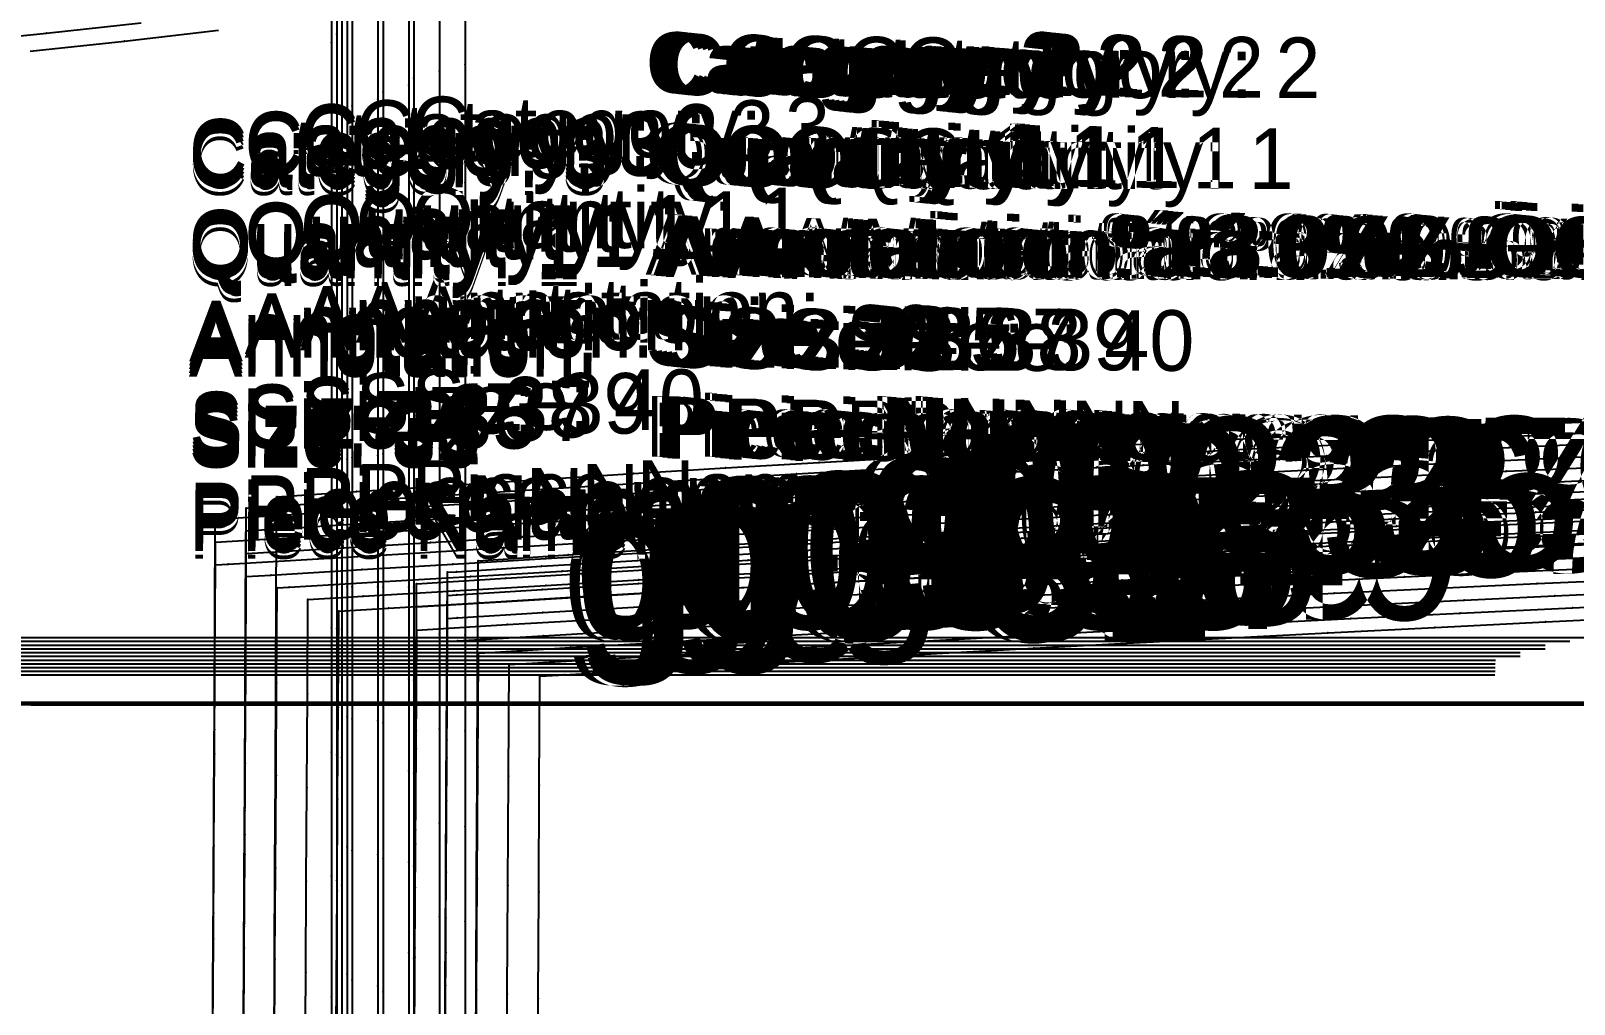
# Model space of a CAD drawing. Extents: x -2408 to 1029, y -526 to 2095.
# Drawn here: x -1262.1 to -1007.4, y 254.4 to 415 of the extents above; entities that cross this region are included whole.
import ezdxf

# ---------------------------------------------------------------- set-up
doc = ezdxf.new("R2010")
doc.units = 0
doc.layers.add('TEXT', color=7, linetype='Continuous')

# ---------------------------------------------------------------- blocks, each defined once
blk = doc.blocks.new(' -30')
at = {"layer": '1'}
blk.add_lwpolyline([(-1204.844877, 415.618783), (-1204.753926, 430.781236), (-1204.66297, 445.943685), (-1204.572281, 461.059603), (-1204.481313, 476.222058), (-1204.385986, 492.113686), (-1196.17848, 492.603703), (-1181.170431, 493.49977), (-1166.030079, 494.402864), (-1150.959027, 495.28427), (-1135.886847, 496.145232), (-1120.476169, 497.00946), (-1105.40235, 497.842531), (-1089.965594, 498.682535), (-1074.890334, 499.489114), (-1059.814348, 500.282085), (-1044.379318, 501.079857), (-1029.301902, 501.844968), (-1013.803816, 502.616227), (-998.724902, 503.351115)], dxfattribs=at)
at = {"layer": '14'}
for points in [[(-1171.609107, 409.149089), (-1171.49473, 428.215656), (-1171.38958, 445.744084), (-1171.283699, 463.394285), (-1171.175842, 481.373901), (-1167.054113, 481.619686), (-1152.638259, 482.463332), (-1137.95852, 483.305457), (-1122.184231, 484.194571), (-1106.716652, 485.051688), (-1089.64359, 485.98142), (-1074.320606, 486.801343), (-1058.11391, 487.653474), (-1041.128426, 488.52954), (-1023.469336, 489.421255), (-1005.241554, 490.320347), (-990.320556, 491.039364)], [(-674.668702, 508.362386), (-659.113786, 510.004054), (-643.571804, 511.782803)]]:
    blk.add_lwpolyline(points, dxfattribs=at)
at = {"layer": '2'}
for p in [(-1204.385986, 492.113686), (-1171.175842, 481.373901)]:
    blk.add_point(p, dxfattribs=at)
at = {"layer": '3'}
for p in [(-659.113786, 510.004054), (-1029.301902, 501.844968), (-1013.803816, 502.616227), (-1074.890334, 499.489114), (-1059.814348, 500.282085), (-1044.379318, 501.079857), (-1120.476169, 497.00946), (-1105.40235, 497.842531), (-1089.965594, 498.682535), (-1166.030079, 494.402864), (-1150.959027, 495.28427), (-1135.886847, 496.145232), (-1196.17848, 492.603703), (-1181.170431, 493.49977), (-1023.469336, 489.421255), (-1005.241554, 490.320347), (-1074.320606, 486.801343), (-1058.11391, 487.653474), (-1041.128426, 488.52954), (-1122.184231, 484.194571), (-1106.716652, 485.051688), (-1089.64359, 485.98142), (-1167.054113, 481.619686), (-1152.638259, 482.463332), (-1137.95852, 483.305457), (-1204.481313, 476.222058), (-1204.572281, 461.059603), (-1171.283699, 463.394285), (-1204.66297, 445.943685), (-1171.38958, 445.744084), (-1204.753926, 430.781236), (-1171.49473, 428.215656), (-696.187057, -16.208268), (-696.187057, -36.720904), (-696.187057, -54.118737), (-696.187057, -72.840981), (-696.187057, -92.526419), (-696.187057, -112.813858), (-696.187057, -133.342096), (-696.187057, -153.749935), (-696.187057, -173.676172)]:
    blk.add_point(p, dxfattribs=at)
at = {"layer": '7'}
for p, q in [((-766.053925, 405.419922), (-432.919998, 405.419922)), ((-763.632202, -125.051336), (-389.104042, -125.051336))]:
    blk.add_line(p, q, dxfattribs=at)
at = {"layer": '8'}
blk.add_lwpolyline([(-696.187057, 19.626408), (-696.187057, 0.451554), (-696.187057, -16.208268), (-696.187057, -36.720904), (-696.187057, -54.118737), (-696.187057, -72.840981), (-696.187057, -92.526419), (-696.187057, -112.813858), (-696.187057, -133.342096), (-696.187057, -153.749935), (-696.187057, -173.676172), (-696.187057, -192.759608), (-696.187057, -210.639042), (-696.187057, -226.953287), (-696.187057, -241.3411), (-696.187057, -256.903938), (-696.187057, -270.749977), (-696.187057, -272.616177)], dxfattribs=at)
at = {"layer": '1'}
for s, p in [('Category: 3', (-648.512721, 484.618505)), ('Quantity: 1', (-648.512721, 469.618505)), ('Annotation: ', (-648.512721, 454.618505)), ('Size: 30', (-648.512721, 439.618505)), ('Piece Name:  ', (-648.512721, 424.618505)), ('Category: 2', (-644.384551, -24.548169)), ('Quantity: 1', (-644.384551, -39.548169)), ('Annotation:  ºá:3.0%£¬Ö±:5.0%', (-644.384551, -54.548169)), ('Size: 30', (-644.384551, -69.548169)), ('Piece Name:  ', (-644.384551, -84.548169))]:
    blk.add_text(s, height=10, dxfattribs=at).set_placement(p)
at = {"layer": 'TEXT', "color": 7}
for s, p in [('g03-30', (-584.85, 411.23)), ('g02-30', (-611.17, -103.83))]:
    blk.add_text(s, height=25, dxfattribs=at).set_placement(p)
blk = doc.blocks.new(' -31')
at = {"layer": '1'}
blk.add_lwpolyline([(-1209.918915, 417.046366), (-1209.828296, 432.495713), (-1209.739836, 447.577065), (-1209.64921, 463.026421), (-1209.558575, 478.475781), (-1209.467316, 494.029922), (-1200.328818, 494.571505), (-1185.329745, 495.461797), (-1170.206646, 496.361121), (-1154.867473, 497.26182), (-1139.538048, 498.139549), (-1124.20757, 498.998915), (-1109.165089, 499.828225), (-1093.833089, 500.660134), (-1078.627468, 501.470655), (-1063.293902, 502.272816), (-1048.109958, 503.052143), (-1032.774822, 503.823769), (-1017.333112, 504.584392), (-1001.996349, 505.322857), (-986.658666, 506.04357)], dxfattribs=at)
at = {"layer": '14'}
for points in [[(-1176.665727, 413.39466), (-1176.574686, 428.915175), (-1176.469536, 446.841107), (-1176.363655, 464.89157), (-1176.255798, 483.278923), (-1163.036448, 484.063103), (-1148.167735, 484.924473), (-1133.325145, 485.767946), (-1118.560073, 486.592376), (-1102.100619, 487.495002), (-1087.22085, 488.29636), (-1071.395217, 489.133381), (-1054.728691, 489.997587), (-1037.326048, 490.880512), (-1019.292257, 491.773679), (-1000.732224, 492.668615), (-985.575845, 493.380141)], [(-687.689191, 509.100768), (-672.025619, 510.684444), (-656.373484, 512.409613)]]:
    blk.add_lwpolyline(points, dxfattribs=at)
at = {"layer": '2'}
for p in [(-1209.467316, 494.029922), (-1176.255798, 483.278923)]:
    blk.add_point(p, dxfattribs=at)
at = {"layer": '3'}
for p in [(-672.025619, 510.684444), (-1017.333112, 504.584392), (-1001.996349, 505.322857), (-1063.293902, 502.272816), (-1048.109958, 503.052143), (-1032.774822, 503.823769), (-1109.165089, 499.828225), (-1093.833089, 500.660134), (-1078.627468, 501.470655), (-1154.867473, 497.26182), (-1139.538048, 498.139549), (-1124.20757, 498.998915), (-1200.328818, 494.571505), (-1185.329745, 495.461797), (-1170.206646, 496.361121), (-1019.292257, 491.773679), (-1000.732224, 492.668615), (-1071.395217, 489.133381), (-1054.728691, 489.997587), (-1037.326048, 490.880512), (-1118.560073, 486.592376), (-1102.100619, 487.495002), (-1087.22085, 488.29636), (-1163.036448, 484.063103), (-1148.167735, 484.924473), (-1133.325145, 485.767946), (-1209.558575, 478.475781), (-1176.363655, 464.89157), (-1209.64921, 463.026421), (-1209.739836, 447.577065), (-1176.469536, 446.841107), (-1209.828296, 432.495713), (-1176.574686, 428.915175), (-696.187057, -14.78146), (-696.187057, -35.611433), (-696.187057, -53.278423), (-696.187057, -72.290306), (-696.187057, -92.280291), (-696.187057, -112.881592), (-696.187057, -133.727418), (-696.187057, -154.450981), (-696.187057, -174.685493)]:
    blk.add_point(p, dxfattribs=at)
at = {"layer": '7'}
for p, q in [((-766.053925, 405.419922), (-432.919998, 405.419922)), ((-763.632202, -125.051336), (-389.104042, -125.051336))]:
    blk.add_line(p, q, dxfattribs=at)
at = {"layer": '8'}
blk.add_lwpolyline([(-696.187057, 21.607609), (-696.187057, 2.136107), (-696.187057, -14.78146), (-696.187057, -35.611433), (-696.187057, -53.278423), (-696.187057, -72.290306), (-696.187057, -92.280291), (-696.187057, -112.881592), (-696.187057, -133.727418), (-696.187057, -154.450981), (-696.187057, -174.685493), (-696.187057, -194.064164), (-696.187057, -212.220206), (-696.187057, -228.786831), (-696.187057, -243.397249), (-696.187057, -259.200869), (-696.187057, -273.2611), (-696.187057, -275.156174)], dxfattribs=at)
at = {"layer": '1'}
for s, p in [('Category: 3', (-648.527813, 484.650197)), ('Quantity: 1', (-648.527813, 469.650197)), ('Annotation: ', (-648.527813, 454.650197)), ('Size: 31', (-648.527813, 439.650197)), ('Piece Name:  ', (-648.527813, 424.650197)), ('Category: 2', (-644.39712, -24.590238)), ('Quantity: 1', (-644.39712, -39.590238)), ('Annotation:  ºá:3.0%£¬Ö±:5.0%', (-644.39712, -54.590238)), ('Size: 31', (-644.39712, -69.590238)), ('Piece Name:  ', (-644.39712, -84.590238))]:
    blk.add_text(s, height=10, dxfattribs=at).set_placement(p)
at = {"layer": 'TEXT', "color": 7}
for s, p in [('g03-31', (-585.39, 410.31)), ('g02-31', (-609.9, -103.02))]:
    blk.add_text(s, height=25, dxfattribs=at).set_placement(p)
blk = doc.blocks.new(' -32')
at = {"layer": '1'}
blk.add_lwpolyline([(-1214.987691, 419.434947), (-1214.900055, 434.707608), (-1214.813796, 449.738663), (-1214.726138, 465.011327), (-1214.63848, 480.283989), (-1214.548645, 495.938377), (-1212.53932, 496.057394), (-1197.805738, 496.930225), (-1182.631949, 497.829356), (-1167.485564, 498.725319), (-1152.226365, 499.616176), (-1136.81103, 500.493852), (-1121.549424, 501.342838), (-1106.260424, 502.178393), (-1090.997301, 502.997811), (-1075.76967, 503.799547), (-1060.504846, 504.587074), (-1045.049074, 505.367892), (-1029.782581, 506.122311), (-1014.763231, 506.847463), (-999.494983, 507.566499)], dxfattribs=at)
at = {"layer": '14'}
blk.add_lwpolyline([(-1181.745759, 413.749971), (-1181.654719, 429.614649), (-1181.549568, 447.938087), (-1181.443688, 466.388815), (-1181.335831, 485.183907), (-1180.323411, 485.2454), (-1166.12605, 486.089169), (-1150.447341, 486.997656), (-1135.02506, 487.872652), (-1119.797821, 488.720069), (-1102.90801, 489.641587), (-1087.693784, 490.455305), (-1071.555496, 491.301394), (-1054.597853, 492.171179), (-1036.925759, 493.055977), (-1018.643921, 493.947115), (-1003.6498, 494.658762), (-988.386214, 495.364467)], dxfattribs=at)
at = {"layer": '2'}
for p in [(-1214.548645, 495.938377), (-1181.335831, 485.183907)]:
    blk.add_point(p, dxfattribs=at)
at = {"layer": '3'}
for p in [(-1060.504846, 504.587074), (-1045.049074, 505.367892), (-1029.782581, 506.122311), (-1014.763231, 506.847463), (-1106.260424, 502.178393), (-1090.997301, 502.997811), (-1075.76967, 503.799547), (-1152.226365, 499.616176), (-1136.81103, 500.493852), (-1121.549424, 501.342838), (-1197.805738, 496.930225), (-1182.631949, 497.829356), (-1167.485564, 498.725319), (-1212.53932, 496.057394), (-1003.6498, 494.658762), (-1054.597853, 492.171179), (-1036.925759, 493.055977), (-1018.643921, 493.947115), (-1102.90801, 489.641587), (-1087.693784, 490.455305), (-1071.555496, 491.301394), (-1150.447341, 486.997656), (-1135.02506, 487.872652), (-1119.797821, 488.720069), (-1180.323411, 485.2454), (-1166.12605, 486.089169), (-1214.63848, 480.283989), (-1181.443688, 466.388815), (-1214.726138, 465.011327), (-1214.813796, 449.738663), (-1181.549568, 447.938087), (-1214.900055, 434.707608), (-1181.654719, 429.614649), (-696.187057, -34.501972), (-696.187057, -52.438121), (-696.187057, -71.739651), (-696.187057, -92.034185), (-696.187057, -112.949348), (-696.187057, -134.112761), (-696.187057, -155.152049)]:
    blk.add_point(p, dxfattribs=at)
at = {"layer": '7'}
for p, q in [((-766.053925, 405.419922), (-432.919998, 405.419922)), ((-763.632202, -125.051336), (-389.104042, -125.051336))]:
    blk.add_line(p, q, dxfattribs=at)
at = {"layer": '8'}
blk.add_lwpolyline([(-696.187057, 23.588808), (-696.187057, 3.820657), (-696.187057, -13.354648), (-696.187057, -34.501972), (-696.187057, -52.438121), (-696.187057, -71.739651), (-696.187057, -92.034185), (-696.187057, -112.949348), (-696.187057, -134.112761), (-696.187057, -155.152049), (-696.187057, -175.694834), (-696.187057, -195.36874), (-696.187057, -213.801389), (-696.187057, -230.620406), (-696.187057, -245.4534), (-696.187057, -261.497782), (-696.187057, -275.772225), (-696.187057, -277.696171)], dxfattribs=at)
at = {"layer": '1'}
for s, p in [('Category: 3', (-648.542485, 484.65299)), ('Quantity: 1', (-648.542485, 469.65299)), ('Annotation: ', (-648.542485, 454.65299)), ('Size: 32', (-648.542485, 439.65299)), ('Piece Name:  ', (-648.542485, 424.65299)), ('Category: 2', (-644.409082, -24.633162)), ('Quantity: 1', (-644.409082, -39.633162)), ('Annotation:  ºá:3.0%£¬Ö±:5.0%', (-644.409082, -54.633162)), ('Size: 32', (-644.409082, -69.633162)), ('Piece Name:  ', (-644.409082, -84.633162))]:
    blk.add_text(s, height=10, dxfattribs=at).set_placement(p)
at = {"layer": 'TEXT', "color": 7}
for s, p in [('g03-32', (-583.25, 409.92)), ('g02-32', (-608.5, -103.09))]:
    blk.add_text(s, height=25, dxfattribs=at).set_placement(p)
blk = doc.blocks.new(' -33')
at = {"layer": '1'}
blk.add_lwpolyline([(-1220.059185, 421.425605), (-1219.974514, 436.501598), (-1219.887786, 451.941431), (-1219.80309, 467.017422), (-1219.718409, 482.09341), (-1219.630127, 497.817612), (-1215.56185, 498.062804), (-1200.562041, 498.964551), (-1185.525824, 499.864683), (-1170.202165, 500.774517), (-1155.017785, 501.660119), (-1139.691865, 502.531111), (-1124.364735, 503.382104), (-1109.373315, 504.199015), (-1094.04456, 505.018516), (-1078.620893, 505.826024), (-1063.290345, 506.611353), (-1048.180048, 507.368379), (-1032.847743, 508.118727), (-1017.677248, 508.842749), (-1002.343066, 509.555132), (-986.83478, 510.254729)], dxfattribs=at)
at = {"layer": '14'}
blk.add_lwpolyline([(-1186.825791, 414.105274), (-1186.734751, 430.314125), (-1186.629601, 449.035064), (-1186.52372, 467.886061), (-1186.415863, 487.08889), (-1184.780501, 487.188628), (-1170.61281, 488.033378), (-1154.678396, 488.958599), (-1139.060151, 489.845259), (-1123.666638, 490.701297), (-1106.611977, 491.62981), (-1091.261222, 492.44788), (-1074.987079, 493.29677), (-1057.894196, 494.16761), (-1040.087221, 495.051533), (-1021.670802, 495.939669), (-1006.569218, 496.64725), (-991.198071, 497.347313)], dxfattribs=at)
at = {"layer": '2'}
for p in [(-1219.630127, 497.817612), (-1186.415863, 487.08889)]:
    blk.add_point(p, dxfattribs=at)
at = {"layer": '3'}
for p in [(-1002.343066, 509.555132), (-1048.180048, 507.368379), (-1032.847743, 508.118727), (-1017.677248, 508.842749), (-1094.04456, 505.018516), (-1078.620893, 505.826024), (-1063.290345, 506.611353), (-1139.691865, 502.531111), (-1124.364735, 503.382104), (-1109.373315, 504.199015), (-1185.525824, 499.864683), (-1170.202165, 500.774517), (-1155.017785, 501.660119), (-1215.56185, 498.062804), (-1200.562041, 498.964551), (-1057.894196, 494.16761), (-1040.087221, 495.051533), (-1021.670802, 495.939669), (-1006.569218, 496.64725), (-1106.611977, 491.62981), (-1091.261222, 492.44788), (-1074.987079, 493.29677), (-1139.060151, 489.845259), (-1123.666638, 490.701297), (-1184.780501, 487.188628), (-1170.61281, 488.033378), (-1154.678396, 488.958599), (-1219.718409, 482.09341), (-1219.80309, 467.017422), (-1186.52372, 467.886061), (-1219.887786, 451.941431), (-1186.629601, 449.035064), (-1219.974514, 436.501598), (-1186.734751, 430.314125), (-696.187057, -27.697366), (-696.187057, -45.356723), (-696.187057, -64.52794), (-696.187057, -84.83305), (-696.187057, -105.894091), (-696.187057, -127.333096), (-696.187057, -148.772081), (-696.187057, -169.833121)]:
    blk.add_point(p, dxfattribs=at)
at = {"layer": '7'}
for p, q in [((-766.053925, 405.419922), (-432.919998, 405.419922)), ((-763.632202, -125.051336), (-389.104042, -125.051336))]:
    blk.add_line(p, q, dxfattribs=at)
at = {"layer": '8'}
blk.add_lwpolyline([(-696.187057, 25.570009), (-696.187057, 5.505209), (-696.187057, -11.927834), (-696.187057, -27.697366), (-696.187057, -45.356723), (-696.187057, -64.52794), (-696.187057, -84.83305), (-696.187057, -105.894091), (-696.187057, -127.333096), (-696.187057, -148.772081), (-696.187057, -169.833121), (-696.187057, -190.138231), (-696.187057, -209.309447), (-696.187057, -226.968803), (-696.187057, -242.738335), (-696.187057, -260.17137), (-696.187057, -274.928334), (-696.187057, -280.236168)], dxfattribs=at)
at = {"layer": '1'}
for s, p in [('Category: 3', (-648.538089, 484.653842)), ('Quantity: 1', (-648.538089, 469.653842)), ('Annotation: ', (-648.538089, 454.653842)), ('Size: 33', (-648.538089, 439.653842)), ('Piece Name:  ', (-648.538089, 424.653842)), ('Category: 2', (-644.419332, -24.670074)), ('Quantity: 1', (-644.419332, -39.670074)), ('Annotation:  ºá:3.0%£¬Ö±:5.0%', (-644.419332, -54.670074)), ('Size: 33', (-644.419332, -69.670074)), ('Piece Name:  ', (-644.419332, -84.670074))]:
    blk.add_text(s, height=10, dxfattribs=at).set_placement(p)
at = {"layer": 'TEXT', "color": 7}
for s, p in [('g03-33', (-587.12, 409.33)), ('g02-33', (-610.94, -103.81))]:
    blk.add_text(s, height=25, dxfattribs=at).set_placement(p)
blk = doc.blocks.new(' -34')
at = {"layer": '1'}
blk.add_lwpolyline([(-1225.135094, 422.674226), (-1225.050681, 438.019934), (-1224.966269, 453.365634), (-1224.882722, 468.556119), (-1224.798333, 483.90182), (-1224.711304, 499.729614), (-1222.642335, 499.853347), (-1207.781723, 500.742214), (-1192.761726, 501.640864), (-1177.787959, 502.535036), (-1162.682264, 503.42405), (-1147.566692, 504.289323), (-1132.458243, 505.132178), (-1117.30791, 505.960792), (-1102.197784, 506.771078), (-1086.994177, 507.568903), (-1071.882223, 508.344141), (-1056.760381, 509.102106), (-1041.646554, 509.841478), (-1026.17941, 510.578531), (-1011.0637, 511.278848), (-995.683943, 511.970121)], dxfattribs=at)
at = {"layer": '14'}
blk.add_lwpolyline([(-1191.882595, 418.67018), (-1191.792754, 435.005096), (-1191.690141, 453.662183), (-1191.603676, 469.383348), (-1191.495819, 488.993912), (-1176.582011, 489.890794), (-1160.944126, 490.80358), (-1145.512276, 491.683291), (-1130.247445, 492.534809), (-1113.292566, 493.459759), (-1098.002736, 494.275341), (-1081.7692, 495.121965), (-1064.69649, 495.99056), (-1046.889143, 496.872056), (-1028.451691, 497.757382), (-1013.318315, 498.462305), (-997.902097, 499.15923)], dxfattribs=at)
at = {"layer": '2'}
for p in [(-1224.711304, 499.729614), (-1191.495819, 488.993912)]:
    blk.add_point(p, dxfattribs=at)
at = {"layer": '3'}
for p in [(-1041.646554, 509.841478), (-1026.17941, 510.578531), (-1011.0637, 511.278848), (-1086.994177, 507.568903), (-1071.882223, 508.344141), (-1056.760381, 509.102106), (-1132.458243, 505.132178), (-1117.30791, 505.960792), (-1102.197784, 506.771078), (-1177.787959, 502.535036), (-1162.682264, 503.42405), (-1147.566692, 504.289323), (-1222.642335, 499.853347), (-1207.781723, 500.742214), (-1192.761726, 501.640864), (-1046.889143, 496.872056), (-1028.451691, 497.757382), (-1013.318315, 498.462305), (-1098.002736, 494.275341), (-1081.7692, 495.121965), (-1064.69649, 495.99056), (-1145.512276, 491.683291), (-1130.247445, 492.534809), (-1113.292566, 493.459759), (-1176.582011, 489.890794), (-1160.944126, 490.80358), (-1224.798333, 483.90182), (-1191.603676, 469.383348), (-1224.882722, 468.556119), (-1191.690141, 453.662183), (-1224.966269, 453.365634), (-1225.050681, 438.019934), (-1191.792754, 435.005096), (-696.187057, -26.503698), (-696.187057, -44.42414), (-696.187057, -63.878794), (-696.187057, -84.484107), (-696.187057, -105.856506), (-696.187057, -127.612478), (-696.187057, -149.368449), (-696.187057, -170.740867)]:
    blk.add_point(p, dxfattribs=at)
at = {"layer": '7'}
for p, q in [((-766.053925, 405.419922), (-432.919998, 405.419922)), ((-763.632202, -125.051336), (-389.104042, -125.051336))]:
    blk.add_line(p, q, dxfattribs=at)
at = {"layer": '8'}
blk.add_lwpolyline([(-696.187057, 27.551208), (-696.187057, 7.189761), (-696.187057, -10.50102), (-696.187057, -26.503698), (-696.187057, -44.42414), (-696.187057, -63.878794), (-696.187057, -84.484107), (-696.187057, -105.856506), (-696.187057, -127.612478), (-696.187057, -149.368449), (-696.187057, -170.740867), (-696.187057, -191.34618), (-696.187057, -210.800818), (-696.187057, -228.721277), (-696.187057, -244.723942), (-696.187057, -262.414736), (-696.187057, -277.389873), (-696.187057, -282.776184)], dxfattribs=at)
at = {"layer": '1'}
for s, p in [('Category: 3', (-648.550179, 484.690839)), ('Quantity: 1', (-648.550179, 469.690839)), ('Annotation: ', (-648.550179, 454.690839)), ('Size: 34', (-648.550179, 439.690839)), ('Piece Name:  ', (-648.550179, 424.690839)), ('Category: 2', (-644.430513, -24.70312)), ('Quantity: 1', (-644.430513, -39.70312)), ('Annotation:  ºá:3.0%£¬Ö±:5.0%', (-644.430513, -54.70312)), ('Size: 34', (-644.430513, -69.70312)), ('Piece Name:  ', (-644.430513, -84.70312))]:
    blk.add_text(s, height=10, dxfattribs=at).set_placement(p)
at = {"layer": 'TEXT', "color": 7}
for s, p in [('g03-34', (-585.13, 410.49)), ('g02-34', (-609.73, -103.16))]:
    blk.add_text(s, height=25, dxfattribs=at).set_placement(p)
blk = doc.blocks.new(' -35')
at = {"layer": '1'}
blk.add_lwpolyline([(-1220.046902, 424.71215), (-1219.96413, 440.075384), (-1219.882486, 455.23065), (-1219.79972, 470.593883), (-1219.716942, 485.957119), (-1219.632645, 501.598015), (-1204.408597, 502.526079), (-1189.210169, 503.452213), (-1174.054195, 504.373776), (-1159.032145, 505.274996), (-1144.02559, 506.15134), (-1129.000758, 507.005083), (-1113.588858, 507.862296), (-1098.562038, 508.68136), (-1083.182197, 509.501227), (-1068.153502, 510.28373), (-1052.913006, 511.05837), (-1037.882307, 511.803348), (-1022.850722, 512.528701), (-1007.853682, 513.231932), (-992.820145, 513.915385)], dxfattribs=at)
at = {"layer": '14'}
blk.add_lwpolyline([(-1186.802639, 419.113016), (-1186.712798, 435.787561), (-1186.610185, 454.83256), (-1186.52372, 470.880594), (-1186.415863, 490.898895), (-1184.814432, 490.999032), (-1170.6996, 491.860288), (-1154.784714, 492.80381), (-1139.174687, 493.706838), (-1123.783726, 494.577359), (-1106.727734, 495.519953), (-1091.373197, 496.348882), (-1075.092933, 497.20736), (-1057.991888, 498.086059), (-1040.174823, 498.975662), (-1021.746558, 499.866847), (-1006.634338, 500.574671), (-991.25163, 501.272774)], dxfattribs=at)
at = {"layer": '2'}
for p in [(-1219.632645, 501.598015), (-1186.415863, 490.898895)]:
    blk.add_point(p, dxfattribs=at)
at = {"layer": '3'}
for p in [(-1022.850722, 512.528701), (-1007.853682, 513.231932), (-1083.182197, 509.501227), (-1068.153502, 510.28373), (-1052.913006, 511.05837), (-1037.882307, 511.803348), (-1129.000758, 507.005083), (-1113.588858, 507.862296), (-1098.562038, 508.68136), (-1174.054195, 504.373776), (-1159.032145, 505.274996), (-1144.02559, 506.15134), (-1204.408597, 502.526079), (-1189.210169, 503.452213), (-1021.746558, 499.866847), (-1006.634338, 500.574671), (-1075.092933, 497.20736), (-1057.991888, 498.086059), (-1040.174823, 498.975662), (-1123.783726, 494.577359), (-1106.727734, 495.519953), (-1091.373197, 496.348882), (-1170.6996, 491.860288), (-1154.784714, 492.80381), (-1139.174687, 493.706838), (-1184.814432, 490.999032), (-1219.716942, 485.957119), (-1219.79972, 470.593883), (-1186.52372, 470.880594), (-1219.882486, 455.23065), (-1186.610185, 454.83256), (-1219.96413, 440.075384), (-1186.712798, 435.787561), (-696.187057, -25.310029), (-696.187057, -43.491557), (-696.187057, -63.229649), (-696.187057, -84.135146), (-696.187057, -105.818943), (-696.187057, -127.89188), (-696.187057, -149.964818), (-696.187057, -171.648615)]:
    blk.add_point(p, dxfattribs=at)
at = {"layer": '7'}
for p, q in [((-766.053925, 405.419922), (-432.919998, 405.419922)), ((-763.632202, -125.051336), (-389.104042, -125.051336))]:
    blk.add_line(p, q, dxfattribs=at)
at = {"layer": '8'}
blk.add_lwpolyline([(-696.187057, 29.532409), (-696.187057, 8.874313), (-696.187057, -9.074205), (-696.187057, -25.310029), (-696.187057, -43.491557), (-696.187057, -63.229649), (-696.187057, -84.135146), (-696.187057, -105.818943), (-696.187057, -127.89188), (-696.187057, -149.964818), (-696.187057, -171.648615), (-696.187057, -192.55413), (-696.187057, -212.292221), (-696.187057, -230.473749), (-696.187057, -246.709572), (-696.187057, -264.658074), (-696.187057, -279.851389), (-696.187057, -285.316181)], dxfattribs=at)
at = {"layer": '1'}
for s, p in [('Category: 3', (-643.464735, 484.67697)), ('Quantity: 1', (-643.464735, 469.67697)), ('Annotation: ', (-643.464735, 454.67697)), ('Size: 35', (-643.464735, 439.67697)), ('Piece Name:  ', (-643.464735, 424.67697)), ('Category: 2', (-639.360597, -24.736837)), ('Quantity: 1', (-639.360597, -39.736837)), ('Annotation:  ºá:3.0%£¬Ö±:5.0%', (-639.360597, -54.736837)), ('Size: 35', (-639.360597, -69.736837)), ('Piece Name:  ', (-639.360597, -84.736837))]:
    blk.add_text(s, height=10, dxfattribs=at).set_placement(p)
at = {"layer": 'TEXT', "color": 7}
for s, p in [('g03-35', (-578.12, 409.94)), ('g02-35', (-601.63, -102.86))]:
    blk.add_text(s, height=25, dxfattribs=at).set_placement(p)
blk = doc.blocks.new(' -36')
at = {"layer": '1'}
blk.add_lwpolyline([(-1225.117248, 427.094918), (-1225.037032, 442.287915), (-1224.957319, 457.384576), (-1224.87709, 472.577572), (-1224.796856, 487.770568), (-1224.713821, 503.493576), (-1209.134623, 504.447577), (-1193.786732, 505.387424), (-1178.421276, 506.326394), (-1163.308766, 507.235855), (-1148.209626, 508.117945), (-1133.094141, 508.976501), (-1117.944788, 509.818553), (-1102.82729, 510.641061), (-1087.615732, 511.449416), (-1072.496244, 512.233253), (-1057.359685, 512.998348), (-1042.238218, 513.742626), (-1026.753371, 514.483145), (-1011.629774, 515.18433), (-996.22906, 515.874884)], dxfattribs=at)
at = {"layer": '14'}
blk.add_lwpolyline([(-1191.882595, 419.555888), (-1191.792754, 436.57006), (-1191.690141, 456.002975), (-1191.603676, 472.377881), (-1191.495819, 492.803917), (-1176.668804, 493.716524), (-1161.051805, 494.647349), (-1145.628944, 495.543388), (-1130.367293, 496.409458), (-1113.411559, 497.348659), (-1098.118332, 498.175313), (-1081.878993, 499.031804), (-1064.798309, 499.908604), (-1046.980987, 500.796192), (-1028.531809, 501.68504), (-1013.387802, 502.390632), (-997.959985, 503.086063)], dxfattribs=at)
at = {"layer": '2'}
for p in [(-1224.713821, 503.493576), (-1191.495819, 492.803917)]:
    blk.add_point(p, dxfattribs=at)
at = {"layer": '3'}
for p in [(-1011.629774, 515.18433), (-1072.496244, 512.233253), (-1057.359685, 512.998348), (-1042.238218, 513.742626), (-1026.753371, 514.483145), (-1117.944788, 509.818553), (-1102.82729, 510.641061), (-1087.615732, 511.449416), (-1163.308766, 507.235855), (-1148.209626, 508.117945), (-1133.094141, 508.976501), (-1209.134623, 504.447577), (-1193.786732, 505.387424), (-1178.421276, 506.326394), (-1013.387802, 502.390632), (-1064.798309, 499.908604), (-1046.980987, 500.796192), (-1028.531809, 501.68504), (-1113.411559, 497.348659), (-1098.118332, 498.175313), (-1081.878993, 499.031804), (-1161.051805, 494.647349), (-1145.628944, 495.543388), (-1130.367293, 496.409458), (-1176.668804, 493.716524), (-1224.796856, 487.770568), (-1224.87709, 472.577572), (-1191.603676, 472.377881), (-1224.957319, 457.384576), (-1191.690141, 456.002975), (-1225.037032, 442.287915), (-1191.792754, 436.57006), (-696.187057, -24.116363), (-696.187057, -42.558977), (-696.187057, -62.580508), (-696.187057, -83.786207), (-696.187057, -105.781382), (-696.187057, -128.171286), (-696.187057, -150.56119), (-696.187057, -172.556365)]:
    blk.add_point(p, dxfattribs=at)
at = {"layer": '7'}
for p, q in [((-766.053925, 405.419922), (-432.919998, 405.419922)), ((-763.632202, -125.051336), (-389.104042, -125.051336))]:
    blk.add_line(p, q, dxfattribs=at)
at = {"layer": '8'}
blk.add_lwpolyline([(-696.187057, 31.513608), (-696.187057, 10.558863), (-696.187057, -7.6474), (-696.187057, -24.116363), (-696.187057, -42.558977), (-696.187057, -62.580508), (-696.187057, -83.786207), (-696.187057, -105.781382), (-696.187057, -128.171286), (-696.187057, -150.56119), (-696.187057, -172.556365), (-696.187057, -193.762064), (-696.187057, -213.783595), (-696.187057, -232.226194), (-696.187057, -248.695178), (-696.187057, -266.901435), (-696.187057, -282.312918), (-696.187057, -287.856178)], dxfattribs=at)
at = {"layer": '1'}
for s, p in [('Category: 3', (-643.476274, 484.665728)), ('Quantity: 1', (-643.476274, 469.665728)), ('Annotation: ', (-643.476274, 454.665728)), ('Size: 36', (-643.476274, 439.665728)), ('Piece Name:  ', (-643.476274, 424.665728)), ('Category: 2', (-639.370332, -24.784886)), ('Quantity: 1', (-639.370332, -39.784886)), ('Annotation:  ºá:3.0%£¬Ö±:5.0%', (-639.370332, -54.784886)), ('Size: 36', (-639.370332, -69.784886)), ('Piece Name:  ', (-639.370332, -84.784886))]:
    blk.add_text(s, height=10, dxfattribs=at).set_placement(p)
at = {"layer": 'TEXT', "color": 7}
for s, p in [('g03-36', (-573.39, 410.17)), ('g02-36', (-608.57, -104.06))]:
    blk.add_text(s, height=25, dxfattribs=at).set_placement(p)
blk = doc.blocks.new(' -37')
at = {"layer": '1'}
blk.add_lwpolyline([(-1220.108043, 414.008833), (-1220.029386, 429.20203), (-1219.951717, 444.20411), (-1219.874051, 459.206192), (-1219.794445, 474.584235), (-1219.716781, 489.586307), (-1219.635086, 505.363693), (-1204.007365, 506.337591), (-1188.730788, 507.289301), (-1173.694962, 508.223813), (-1158.658896, 509.14458), (-1143.675694, 510.035571), (-1128.636513, 510.904041), (-1113.232706, 511.773372), (-1098.191368, 512.60381), (-1082.81115, 513.432656), (-1067.767636, 514.222841), (-1052.521443, 515.002897), (-1037.475802, 515.751767), (-1022.429109, 516.479024), (-1007.421063, 517.181891), (-991.870638, 517.885272)], dxfattribs=at)
at = {"layer": '14'}
blk.add_lwpolyline([(-1186.779718, 424.426285), (-1186.691261, 441.512747), (-1186.591416, 460.798875), (-1186.508872, 476.743167), (-1186.415863, 494.7089), (-1184.849305, 494.809261), (-1170.789511, 495.68667), (-1154.895059, 496.648331), (-1139.293619, 497.567642), (-1123.90531, 498.452603), (-1106.848037, 499.409255), (-1091.489574, 500.24905), (-1075.203073, 501.117132), (-1058.093603, 502.003727), (-1040.266034, 502.89907), (-1021.82543, 503.793384), (-1006.702152, 504.501526), (-991.307494, 505.197754)], dxfattribs=at)
at = {"layer": '2'}
for p in [(-1219.635086, 505.363693), (-1186.415863, 494.7089)]:
    blk.add_point(p, dxfattribs=at)
at = {"layer": '3'}
for p in [(-1007.421063, 517.181891), (-1052.521443, 515.002897), (-1037.475802, 515.751767), (-1022.429109, 516.479024), (-1098.191368, 512.60381), (-1082.81115, 513.432656), (-1067.767636, 514.222841), (-1143.675694, 510.035571), (-1128.636513, 510.904041), (-1113.232706, 511.773372), (-1188.730788, 507.289301), (-1173.694962, 508.223813), (-1158.658896, 509.14458), (-1204.007365, 506.337591), (-1006.702152, 504.501526), (-1058.093603, 502.003727), (-1040.266034, 502.89907), (-1021.82543, 503.793384), (-1106.848037, 499.409255), (-1091.489574, 500.24905), (-1075.203073, 501.117132), (-1139.293619, 497.567642), (-1123.90531, 498.452603), (-1184.849305, 494.809261), (-1170.789511, 495.68667), (-1154.895059, 496.648331), (-1219.716781, 489.586307), (-1186.508872, 476.743167), (-1219.794445, 474.584235), (-1219.874051, 459.206192), (-1186.591416, 460.798875), (-1219.951717, 444.20411), (-1186.691261, 441.512747), (-1220.029386, 429.20203), (-696.187057, -22.922694), (-696.187057, -41.626394), (-696.187057, -61.931363), (-696.187057, -83.437265), (-696.187057, -105.743818), (-696.187057, -120.861969), (-696.187057, -136.039408), (-696.187057, -151.157559), (-696.187057, -166.097773)]:
    blk.add_point(p, dxfattribs=at)
at = {"layer": '7'}
for p, q in [((-766.053925, 405.419922), (-432.919998, 405.419922)), ((-763.632202, -125.051336), (-389.104042, -125.051336))]:
    blk.add_line(p, q, dxfattribs=at)
at = {"layer": '8'}
blk.add_lwpolyline([(-696.187057, 33.494809), (-696.187057, 12.243416), (-696.187057, -6.220585), (-696.187057, -22.922694), (-696.187057, -41.626394), (-696.187057, -61.931363), (-696.187057, -83.437265), (-696.187057, -105.743818), (-696.187057, -120.861969), (-696.187057, -136.039408), (-696.187057, -151.157559), (-696.187057, -166.097773), (-696.187057, -187.91505), (-696.187057, -208.664815), (-696.187057, -227.94675), (-696.187057, -245.360511), (-696.187057, -260.505839), (-696.187057, -276.478989), (-696.187057, -290.396175)], dxfattribs=at)
at = {"layer": '1'}
for s, p in [('Category: 3', (-638.387904, 484.686759)), ('Quantity: 1', (-638.387904, 469.686759)), ('Annotation: ', (-638.387904, 454.686759)), ('Size: 37', (-638.387904, 439.686759)), ('Piece Name:  ', (-638.387904, 424.686759)), ('Category: 2', (-634.30037, -24.82617)), ('Quantity: 1', (-634.30037, -39.82617)), ('Annotation:  ºá:3.0%£¬Ö±:5.0%', (-634.30037, -54.82617)), ('Size: 37', (-634.30037, -69.82617)), ('Piece Name:  ', (-634.30037, -84.82617))]:
    blk.add_text(s, height=10, dxfattribs=at).set_placement(p)
at = {"layer": 'TEXT', "color": 7}
for s, p in [('g03-37', (-573.37, 408.66)), ('g02-37', (-598.72, -103.6))]:
    blk.add_text(s, height=25, dxfattribs=at).set_placement(p)
blk = doc.blocks.new(' -38')
at = {"layer": '1'}
blk.add_lwpolyline([(-1225.183488, 415.230232), (-1225.106659, 430.36075), (-1225.029215, 445.612122), (-1224.951775, 460.863493), (-1224.87417, 476.148673), (-1224.796733, 491.400036), (-1224.716187, 507.259979), (-1222.680089, 507.387351), (-1207.833065, 508.316289), (-1192.293818, 509.288814), (-1177.551552, 510.209183), (-1162.427795, 511.137184), (-1147.350003, 512.032926), (-1132.222907, 512.905272), (-1117.079384, 513.75869), (-1101.950102, 514.591766), (-1086.735417, 515.408392), (-1071.603849, 516.199073), (-1056.457983, 516.969013), (-1041.324197, 517.716338), (-1026.329688, 518.434202), (-1011.193701, 519.135061), (-995.775629, 519.823236)], dxfattribs=at)
at = {"layer": '14'}
blk.add_lwpolyline([(-1191.929084, 411.285959), (-1191.837029, 429.415522), (-1191.75014, 446.527454), (-1191.671372, 462.04025), (-1191.588828, 478.296584), (-1191.495819, 496.613922), (-1176.758678, 497.541727), (-1161.163408, 498.490427), (-1145.750012, 499.402698), (-1130.491669, 500.283272), (-1113.535209, 501.236693), (-1098.238343, 502.074426), (-1081.993039, 502.940799), (-1064.904129, 503.82584), (-1047.076502, 504.719574), (-1028.615047, 505.612026), (-1013.459997, 506.318361), (-998.020129, 507.012384)], dxfattribs=at)
at = {"layer": '2'}
for p in [(-1224.716187, 507.259979), (-1191.495819, 496.613922)]:
    blk.add_point(p, dxfattribs=at)
at = {"layer": '3'}
for p in [(-1041.324197, 517.716338), (-1026.329688, 518.434202), (-1011.193701, 519.135061), (-1101.950102, 514.591766), (-1086.735417, 515.408392), (-1071.603849, 516.199073), (-1056.457983, 516.969013), (-1147.350003, 512.032926), (-1132.222907, 512.905272), (-1117.079384, 513.75869), (-1177.551552, 510.209183), (-1162.427795, 511.137184), (-1222.680089, 507.387351), (-1207.833065, 508.316289), (-1192.293818, 509.288814), (-1047.076502, 504.719574), (-1028.615047, 505.612026), (-1013.459997, 506.318361), (-1098.238343, 502.074426), (-1081.993039, 502.940799), (-1064.904129, 503.82584), (-1145.750012, 499.402698), (-1130.491669, 500.283272), (-1113.535209, 501.236693), (-1176.758678, 497.541727), (-1161.163408, 498.490427), (-1224.796733, 491.400036), (-1191.588828, 478.296584), (-1224.87417, 476.148673), (-1191.671372, 462.04025), (-1224.951775, 460.863493), (-1191.75014, 446.527454), (-1225.029215, 445.612122), (-1225.106659, 430.36075), (-1191.837029, 429.415522), (-696.187057, -21.729027), (-696.187057, -40.693814), (-696.187057, -61.282221), (-696.187057, -83.088325), (-696.187057, -105.706257), (-696.187057, -121.035437), (-696.187057, -136.424732), (-696.187057, -151.753912), (-696.187057, -166.90269)]:
    blk.add_point(p, dxfattribs=at)
at = {"layer": '7'}
for p, q in [((-766.053925, 405.419922), (-432.919998, 405.419922)), ((-763.632202, -125.051336), (-389.104042, -125.051336))]:
    blk.add_line(p, q, dxfattribs=at)
at = {"layer": '8'}
blk.add_lwpolyline([(-696.187057, 35.476007), (-696.187057, 13.927966), (-696.187057, -4.793773), (-696.187057, -21.729027), (-696.187057, -40.693814), (-696.187057, -61.282221), (-696.187057, -83.088325), (-696.187057, -105.706257), (-696.187057, -121.035437), (-696.187057, -136.424732), (-696.187057, -151.753912), (-696.187057, -166.90269), (-696.187057, -181.750797), (-696.187057, -203.196114), (-696.187057, -223.288398), (-696.187057, -241.621761), (-696.187057, -257.790326), (-696.187057, -275.279319), (-696.187057, -289.247953), (-696.187057, -292.936172)], dxfattribs=at)
at = {"layer": '1'}
for s, p in [('Category: 3', (-638.396678, 484.660367)), ('Quantity: 1', (-638.396678, 469.660367)), ('Annotation: ', (-638.396678, 454.660367)), ('Size: 38', (-638.396678, 439.660367)), ('Piece Name:  ', (-638.396678, 424.660367)), ('Category: 2', (-634.309442, -24.866482)), ('Quantity: 1', (-634.309442, -39.866482)), ('Annotation:  ºá:3.0%£¬Ö±:5.0%', (-634.309442, -54.866482)), ('Size: 38', (-634.309442, -69.866482)), ('Piece Name:  ', (-634.309442, -84.866482))]:
    blk.add_text(s, height=10, dxfattribs=at).set_placement(p)
at = {"layer": 'TEXT', "color": 7}
for s, p in [('g03-38', (-574.11, 408.79)), ('g02-38', (-600.32, -103.13))]:
    blk.add_text(s, height=25, dxfattribs=at).set_placement(p)
blk = doc.blocks.new(' -39')
at = {"layer": '1'}
blk.add_lwpolyline([(-1220.089676, 418.347741), (-1220.014832, 433.370096), (-1219.939906, 448.408704), (-1219.864243, 463.594548), (-1219.789312, 478.63316), (-1219.714383, 493.671775), (-1219.637375, 509.128494), (-1204.904121, 510.067242), (-1189.752901, 511.032148), (-1174.341538, 512.011266), (-1159.291989, 512.952831), (-1143.830576, 513.890144), (-1128.777539, 514.774001), (-1113.381342, 515.656007), (-1098.325862, 516.498383), (-1082.94434, 517.336882), (-1067.886513, 518.135369), (-1052.633303, 518.921573), (-1037.57316, 519.675006), (-1022.511864, 520.404864), (-1007.491623, 521.108175), (-991.925849, 521.809886)], dxfattribs=at)
at = {"layer": '14'}
blk.add_lwpolyline([(-1186.849128, 411.553043), (-1186.757073, 430.030605), (-1186.670184, 447.471004), (-1186.591416, 463.281582), (-1186.508872, 479.849961), (-1186.415863, 498.518906), (-1184.885073, 498.619314), (-1170.882551, 499.51251), (-1155.009376, 500.492149), (-1139.416886, 501.427657), (-1124.03143, 502.327011), (-1106.972872, 503.297701), (-1091.610398, 504.148363), (-1075.317421, 505.026075), (-1058.199193, 505.92061), (-1040.36077, 506.821752), (-1021.907402, 507.719274), (-1006.772647, 508.427815), (-991.365503, 509.122261)], dxfattribs=at)
at = {"layer": '2'}
for p in [(-1219.637375, 509.128494), (-1186.415863, 498.518906)]:
    blk.add_point(p, dxfattribs=at)
at = {"layer": '3'}
for p in [(-1037.57316, 519.675006), (-1022.511864, 520.404864), (-1007.491623, 521.108175), (-1082.94434, 517.336882), (-1067.886513, 518.135369), (-1052.633303, 518.921573), (-1128.777539, 514.774001), (-1113.381342, 515.656007), (-1098.325862, 516.498383), (-1174.341538, 512.011266), (-1159.291989, 512.952831), (-1143.830576, 513.890144), (-1204.904121, 510.067242), (-1189.752901, 511.032148), (-1021.907402, 507.719274), (-1006.772647, 508.427815), (-1075.317421, 505.026075), (-1058.199193, 505.92061), (-1040.36077, 506.821752), (-1124.03143, 502.327011), (-1106.972872, 503.297701), (-1091.610398, 504.148363), (-1170.882551, 499.51251), (-1155.009376, 500.492149), (-1139.416886, 501.427657), (-1184.885073, 498.619314), (-1219.714383, 493.671775), (-1186.508872, 479.849961), (-1219.789312, 478.63316), (-1219.864243, 463.594548), (-1186.591416, 463.281582), (-1219.939906, 448.408704), (-1186.670184, 447.471004), (-1220.014832, 433.370096), (-1186.757073, 430.030605), (-696.187057, -20.535366), (-696.187057, -39.761231), (-696.187057, -60.633077), (-696.187057, -82.739383), (-696.187057, -97.959542), (-696.187057, -113.423548), (-696.187057, -129.009478), (-696.187057, -144.595427), (-696.187057, -160.059433)]:
    blk.add_point(p, dxfattribs=at)
at = {"layer": '7'}
for p, q in [((-766.053925, 405.419922), (-432.919998, 405.419922)), ((-763.632202, -125.051336), (-389.104042, -125.051336))]:
    blk.add_line(p, q, dxfattribs=at)
at = {"layer": '8'}
blk.add_lwpolyline([(-696.187057, 37.457209), (-696.187057, 15.612518), (-696.187057, -3.366959), (-696.187057, -20.535366), (-696.187057, -39.761231), (-696.187057, -60.633077), (-696.187057, -82.739383), (-696.187057, -97.959542), (-696.187057, -113.423548), (-696.187057, -129.009478), (-696.187057, -144.595427), (-696.187057, -160.059433), (-696.187057, -175.279592), (-696.187057, -190.133979), (-696.187057, -211.463037), (-696.187057, -231.283287), (-696.187057, -249.183207), (-696.187057, -264.751363), (-696.187057, -281.170439), (-696.187057, -295.47617)], dxfattribs=at)
at = {"layer": '1'}
for s, p in [('Category: 3', (-633.324957, 484.693239)), ('Quantity: 1', (-633.324957, 469.693239)), ('Annotation: ', (-633.324957, 454.693239)), ('Size: 39', (-633.324957, 439.693239)), ('Piece Name:  ', (-633.324957, 424.693239)), ('Category: 2', (-629.238043, -24.863681)), ('Quantity: 1', (-629.238043, -39.863681)), ('Annotation:  ºá:3.0%£¬Ö±:5.0%', (-629.238043, -54.863681)), ('Size: 39', (-629.238043, -69.863681)), ('Piece Name:  ', (-629.238043, -84.863681))]:
    blk.add_text(s, height=10, dxfattribs=at).set_placement(p)
at = {"layer": 'TEXT', "color": 7}
for s, p in [('g03-39', (-566.62, 409.3)), ('g02-39', (-594.97, -102.57))]:
    blk.add_text(s, height=25, dxfattribs=at).set_placement(p)
blk = doc.blocks.new(' -40')
at = {"layer": '1'}
blk.add_lwpolyline([(-1215.007202, 419.23697), (-1214.932091, 434.59987), (-1214.857418, 449.874178), (-1214.783726, 464.946556), (-1214.70903, 480.220858), (-1214.634339, 495.495164), (-1214.558563, 510.996933), (-1201.407895, 511.849766), (-1186.143112, 512.839118), (-1171.128228, 513.810331), (-1155.661205, 514.796451), (-1140.489854, 515.73353), (-1125.019021, 516.658053), (-1109.826815, 517.543047), (-1094.35332, 518.422751), (-1079.130264, 519.265241), (-1063.65411, 520.097639), (-1048.533105, 520.887378), (-1033.054434, 521.671128), (-1017.643131, 522.425601), (-1002.161854, 523.156336), (-986.867505, 523.850157)], dxfattribs=at)
at = {"layer": '14'}
blk.add_lwpolyline([(-1181.769096, 411.820128), (-1181.67704, 430.645698), (-1181.590152, 448.414563), (-1181.511384, 464.522911), (-1181.42884, 481.403337), (-1181.335831, 500.423889), (-1166.480586, 501.390987), (-1150.885072, 502.370568), (-1135.498077, 503.30981), (-1120.282256, 504.214421), (-1103.387803, 505.19182), (-1088.158287, 506.048867), (-1071.99521, 506.933419), (-1055.003948, 507.835009), (-1037.290129, 508.743158), (-1018.959187, 509.647397), (-1003.920956, 510.360938), (-988.609299, 511.059912)], dxfattribs=at)
at = {"layer": '2'}
for p in [(-1214.558563, 510.996933), (-1181.335831, 500.423889)]:
    blk.add_point(p, dxfattribs=at)
at = {"layer": '3'}
for p in [(-1017.643131, 522.425601), (-1002.161854, 523.156336), (-1063.65411, 520.097639), (-1048.533105, 520.887378), (-1033.054434, 521.671128), (-1109.826815, 517.543047), (-1094.35332, 518.422751), (-1079.130264, 519.265241), (-1155.661205, 514.796451), (-1140.489854, 515.73353), (-1125.019021, 516.658053), (-1186.143112, 512.839118), (-1171.128228, 513.810331), (-1201.407895, 511.849766), (-1018.959187, 509.647397), (-1003.920956, 510.360938), (-1071.99521, 506.933419), (-1055.003948, 507.835009), (-1037.290129, 508.743158), (-1103.387803, 505.19182), (-1088.158287, 506.048867), (-1150.885072, 502.370568), (-1135.498077, 503.30981), (-1120.282256, 504.214421), (-1166.480586, 501.390987), (-1214.634339, 495.495164), (-1214.70903, 480.220858), (-1181.42884, 481.403337), (-1214.783726, 464.946556), (-1181.511384, 464.522911), (-1214.857418, 449.874178), (-1181.590152, 448.414563), (-1214.932091, 434.59987), (-1181.67704, 430.645698), (-696.187057, -19.341697), (-696.187057, -38.828648), (-696.187057, -59.983913), (-696.187057, -82.390439), (-696.187057, -97.81728), (-696.187057, -113.491299), (-696.187057, -129.288879), (-696.187057, -145.086478), (-696.187057, -160.760478)]:
    blk.add_point(p, dxfattribs=at)
at = {"layer": '7'}
for p, q in [((-766.053925, 405.419922), (-432.919998, 405.419922)), ((-763.632202, -125.051336), (-389.104042, -125.051336))]:
    blk.add_line(p, q, dxfattribs=at)
at = {"layer": '8'}
blk.add_lwpolyline([(-696.187057, 39.438407), (-696.187057, 17.297069), (-696.187057, -1.940145), (-696.187057, -19.341697), (-696.187057, -38.828648), (-696.187057, -59.983913), (-696.187057, -82.390439), (-696.187057, -97.81728), (-696.187057, -113.491299), (-696.187057, -129.288879), (-696.187057, -145.086478), (-696.187057, -160.760478), (-696.187057, -176.187319), (-696.187057, -191.24344), (-696.187057, -212.86213), (-696.187057, -232.951524), (-696.187057, -251.09457), (-696.187057, -266.874129), (-696.187057, -283.516172), (-696.187057, -298.016186)], dxfattribs=at)
at = {"layer": '1'}
for s, p in [('Category: 3', (-628.243413, 484.675431)), ('Quantity: 1', (-628.243413, 469.675431)), ('Annotation: ', (-628.243413, 454.675431)), ('Size: 40', (-628.243413, 439.675431)), ('Piece Name:  ', (-628.243413, 424.675431)), ('Category: 2', (-624.166768, -24.910586)), ('Quantity: 1', (-624.166768, -39.910586)), ('Annotation:  ºá:3.0%£¬Ö±:5.0%', (-624.166768, -54.910586)), ('Size: 40', (-624.166768, -69.910586)), ('Piece Name:  ', (-624.166768, -84.910586))]:
    blk.add_text(s, height=10, dxfattribs=at).set_placement(p)
at = {"layer": 'TEXT', "color": 7}
for s, p in [('g03-40', (-559.09, 408.39)), ('g02-40', (-589.7, -102.49))]:
    blk.add_text(s, height=25, dxfattribs=at).set_placement(p)

msp = doc.modelspace()

# ---------------------------------------------------------------- block references
at = {"layer": '1'}
for name, p in [(' -32', (-514.58038, 429.196867)), (' -34', (-512.877729, 429.098086)), (' -33', (-513.729155, 429.147803)), (' -36', (-507.788996, 429.001375)), (' -35', (-508.640982, 429.051384)), (' -38', (-502.699294, 428.903101)), (' -31', (-515.430888, 429.247568)), (' -37', (-503.551747, 428.953571)), (' -30', (-516.281493, 429.297884)), (' -39', (-498.461818, 428.854057)), (' -40', (-494.224148, 428.804325)), (' -39', (-575.170005, -91.15992)), (' -40', (-571.08619, -90.544825)), (' -34', (-587.46481, -94.242756)), (' -36', (-583.359915, -93.009197)), (' -38', (-579.253783, -91.775472)), (' -35', (-583.382004, -93.626476)), (' -32', (-587.506908, -95.474868)), (' -37', (-579.276546, -92.393365)), (' -33', (-587.486083, -94.859148)), (' -31', (-587.527219, -96.089244)), (' -30', (-587.547006, -96.703028)), (' -32', (-6.918598, -172.870121)), (' -38', (-6.951881, -172.870051)), (' -36', (-6.940789, -172.870126)), (' -34', (-6.929678, -172.869999)), (' -39', (-6.957418, -172.869929)), (' -37', (-6.946326, -172.869989)), (' -35', (-6.935229, -172.87)), (' -33', (-6.924133, -172.870029)), (' -31', (-6.913053, -172.870221)), (' -30', (-6.907502, -172.870213)), (' -40', (-6.962963, -172.869906))]:
    msp.add_blockref(name, p, dxfattribs=at)

doc.saveas('drawing.dxf')
